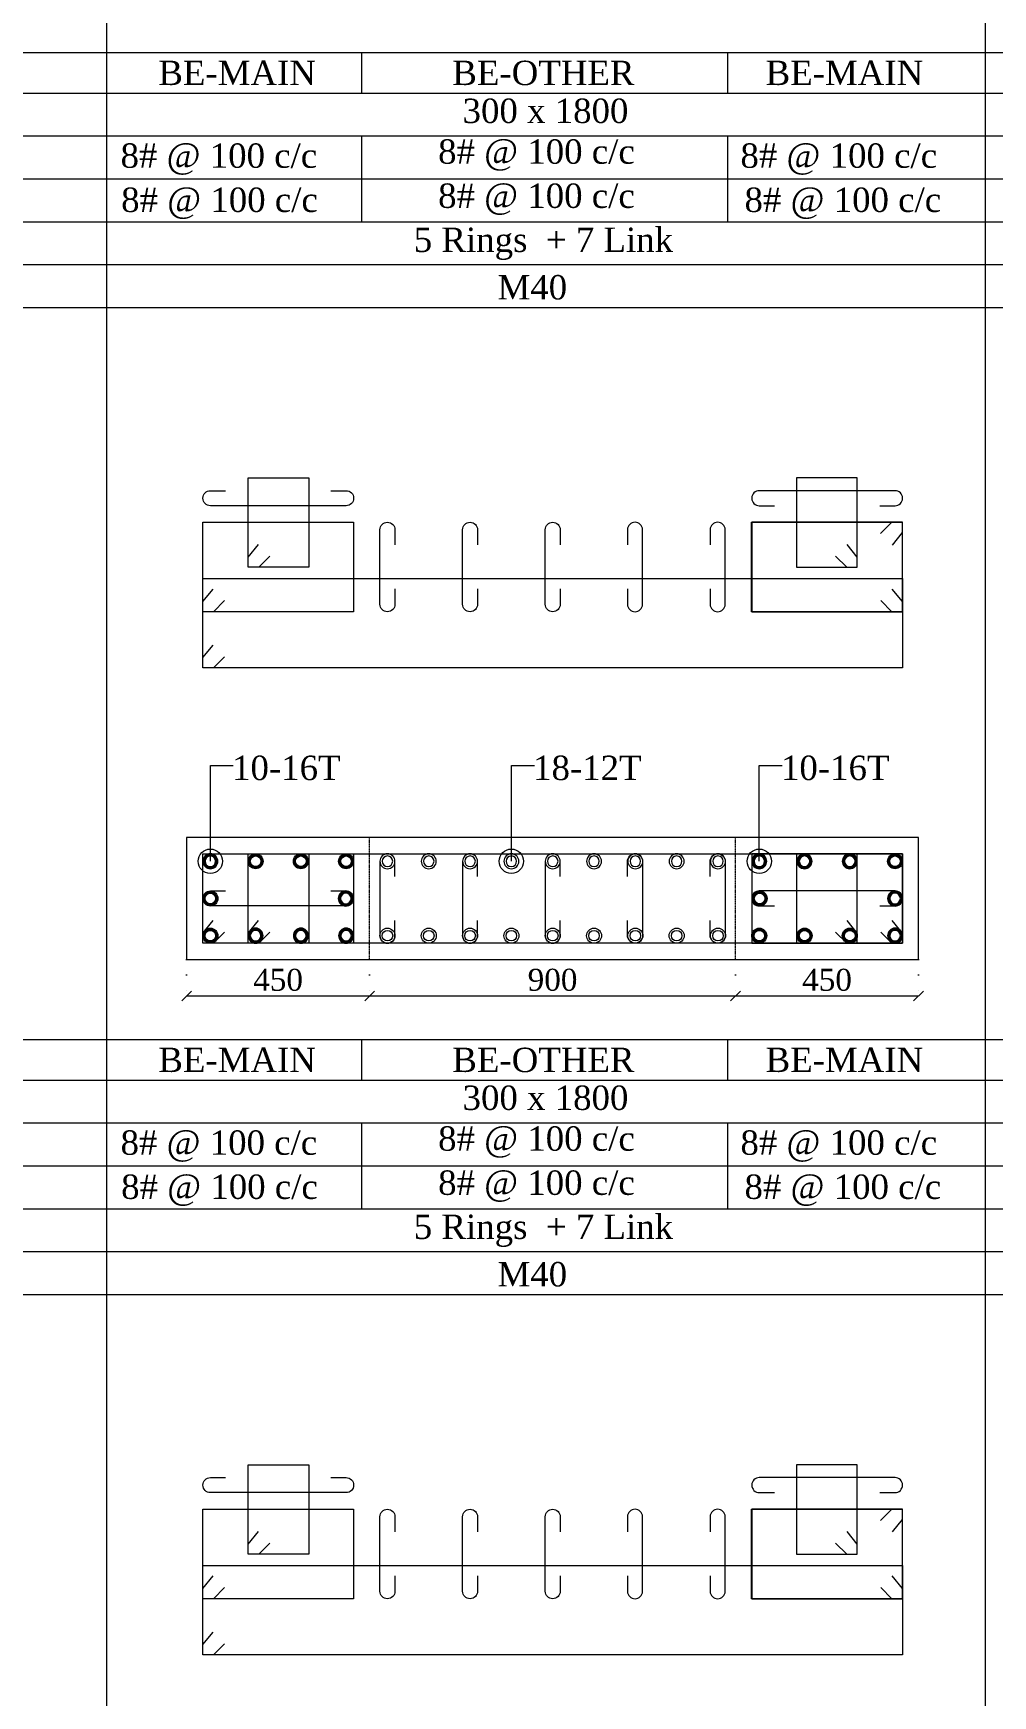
# Model space of a CAD drawing. Header units: millimetres. Extents: x 303 to 27724, y 300 to 68956.
# Drawn here: x 7835 to 10195, y 43688 to 47778 of the extents above; entities that cross this region are included whole.
import ezdxf

# ---------------------------------------------------------------- set-up
doc = ezdxf.new("R2010")
doc.units = ezdxf.units.MM
doc.linetypes.add('( Hidden )', pattern=[0.375, 0.25, -0.125])
doc.linetypes.add('DOT2', pattern=[0.125, 0, -0.125])
doc.layers.get('Defpoints').update_dxf_attribs({"lineweight": 0})
for name, color, linetype, lineweight in [('S-COL. STEEL DIA', 1, 'Continuous', 9), ('S-DIM FOOTING', 7, 'Continuous', 0), ('S-SECTION', 5, 'Continuous', 0), ('S-SECTION MARK', 7, 'Continuous', 0), ('S-SHEET', 7, 'Continuous', 0), ('S-STEEL', 1, 'Continuous', 9), ('S-STEEL-1', 1, 'Continuous', 0), ('S-STEEL-1 C.S.', 106, 'Continuous', 0), ('S-TEXT', 7, 'Continuous', 0)]:
    doc.layers.add(name, color=color, linetype=linetype, lineweight=lineweight)
doc.styles.add('AR', font='ARIALUNI.TTF', dxfattribs={"width": 0.8})
doc.styles.add('S-ROMANS', font='times.ttf')
doc.styles.add('TEXT', font='times.ttf')
doc.dimstyles.new('100', dxfattribs={"dimtxt": 180, "dimasz": 80, "dimexe": 0.18, "dimexo": 0.0625, "dimgap": 1, "dimtad": 1, "dimdec": 0, "dimzin": 0, "dimdsep": 46, "dimtxsty": 'AR', "dimblk": 'DOT', "dimcen": 0.09, "dimse1": 1, "dimse2": 1, "dimclrd": 50, "dimclrt": 256, "dimadec": 0, "dimazin": 0, "dimtfac": 1, "dimtdec": 0, "dimtix": 1, "dimtofl": 0, "dimtmove": 2, "dimatfit": 0, "dimfxl": 1, "dimtolj": 1, "dimtzin": 0, "dimlwd": -1, "dimarcsym": 0})
doc.dimstyles.new('SETU', dxfattribs={"dimtxt": 230, "dimasz": 0.2, "dimexe": 0.1, "dimexo": 0.1, "dimgap": 0.05, "dimtad": 1, "dimdec": 0, "dimzin": 0, "dimdsep": 46, "dimtxsty": 'TEXT', "dimblk": 'OBLIQUE', "dimcen": 0.09, "dimdle": 0.1, "dimclrd": 4, "dimclre": 256, "dimclrt": 256, "dimadec": 1, "dimazin": 0, "dimtfac": 1, "dimtdec": 0, "dimtix": 1, "dimtofl": 0, "dimtmove": 2, "dimatfit": 0, "dimfxl": 1, "dimtolj": 1, "dimtzin": 0, "dimlwd": -1, "dimlwe": -1, "dimarcsym": 1})

# ---------------------------------------------------------------- blocks, each defined once
blk = doc.blocks.new('*U4')
at = {"layer": 'S-COL. STEEL DIA'}
h = blk.add_hatch(color=256, dxfattribs=at)
h.dxf.hatch_style = 1
h.paths.add_polyline_path([(-18.5, 0, 1), (18.5, 0, 1)])
h.paths.add_polyline_path([(13, 0, -1), (-13, 0, -1)], flags=16)
at = {"layer": 'S-COL. STEEL DIA', "lineweight": 5}
for radius in [18.5, 13]:
    blk.add_circle((0, 0), radius, dxfattribs=at)
blk = doc.blocks.new('_Oblique')
at = {"color": 0, "linetype": 'ByBlock', "lineweight": -2}
blk.add_line((-0.5, -0.5), (0.5, 0.5), dxfattribs=at)
blk = doc.blocks.new('*D2019')
at = {"layer": 'Defpoints', "color": 0}
for p in [(8212, 45499.6), (8662, 45499.6), (8662, 45409.8)]:
    blk.add_point(p, dxfattribs=at)
at = {"layer": 'S-DIM FOOTING', "linetype": 'DOT2', "ltscale": 300}
for p, q in [((8212, 45499.5), (8212, 45409.6)), ((8662, 45499.5), (8662, 45409.6))]:
    blk.add_line(p, q, dxfattribs=at)
at = {"layer": 'S-DIM FOOTING', "ltscale": 300}
blk.add_line((8211.8, 45409.8), (8662.1, 45409.8), dxfattribs=at)
at = {"layer": 'S-DIM FOOTING', "linetype": 'ByBlock', "xscale": 24, "yscale": 24, "zscale": 24, "rotation": 180}
blk.add_blockref('_Oblique', (8212, 45409.8), dxfattribs=at)
at = {"layer": 'S-DIM FOOTING', "linetype": 'ByBlock', "xscale": 24, "yscale": 24, "zscale": 24}
blk.add_blockref('_Oblique', (8662, 45409.8), dxfattribs=at)
at = {"layer": 'S-DIM FOOTING', "insert": (8437, 45449.2), "char_height": 54, "attachment_point": 5, "style": 'TEXT'}
blk.add_mtext('\\A1;450', dxfattribs=at)
blk = doc.blocks.new('*D2020')
at = {"layer": 'Defpoints', "color": 0}
for p in [(8662, 45499.6), (9562, 45499.6), (9562, 45409.8)]:
    blk.add_point(p, dxfattribs=at)
at = {"layer": 'S-DIM FOOTING', "linetype": 'DOT2', "ltscale": 300}
for p, q in [((8662, 45499.5), (8662, 45409.6)), ((9562, 45499.5), (9562, 45409.6))]:
    blk.add_line(p, q, dxfattribs=at)
at = {"layer": 'S-DIM FOOTING', "ltscale": 300}
blk.add_line((8661.8, 45409.8), (9562.1, 45409.8), dxfattribs=at)
at = {"layer": 'S-DIM FOOTING', "linetype": 'ByBlock', "xscale": 24, "yscale": 24, "zscale": 24, "rotation": 180}
blk.add_blockref('_Oblique', (8662, 45409.8), dxfattribs=at)
at = {"layer": 'S-DIM FOOTING', "linetype": 'ByBlock', "xscale": 24, "yscale": 24, "zscale": 24}
blk.add_blockref('_Oblique', (9562, 45409.8), dxfattribs=at)
at = {"layer": 'S-DIM FOOTING', "insert": (9112, 45449.3), "char_height": 54, "attachment_point": 5, "style": 'TEXT'}
blk.add_mtext('\\A1;900', dxfattribs=at)
blk = doc.blocks.new('*D2021')
at = {"layer": 'Defpoints', "color": 0}
for p in [(9562, 45499.6), (10012, 45499.6), (10012, 45409.8)]:
    blk.add_point(p, dxfattribs=at)
at = {"layer": 'S-DIM FOOTING', "linetype": 'DOT2', "ltscale": 300}
for p, q in [((9562, 45499.5), (9562, 45409.6)), ((10012, 45499.5), (10012, 45409.6))]:
    blk.add_line(p, q, dxfattribs=at)
at = {"layer": 'S-DIM FOOTING', "ltscale": 300}
blk.add_line((9561.8, 45409.8), (10012.1, 45409.8), dxfattribs=at)
at = {"layer": 'S-DIM FOOTING', "linetype": 'ByBlock', "xscale": 24, "yscale": 24, "zscale": 24, "rotation": 180}
blk.add_blockref('_Oblique', (9562, 45409.8), dxfattribs=at)
at = {"layer": 'S-DIM FOOTING', "linetype": 'ByBlock', "xscale": 24, "yscale": 24, "zscale": 24}
blk.add_blockref('_Oblique', (10012, 45409.8), dxfattribs=at)
at = {"layer": 'S-DIM FOOTING', "insert": (9787, 45449.2), "char_height": 54, "attachment_point": 5, "style": 'TEXT'}
blk.add_mtext('\\A1;450', dxfattribs=at)
blk = doc.blocks.new('*U6')
at = {"layer": 'S-COL. STEEL DIA', "lineweight": 5}
for radius in [18.5, 13, 13]:
    blk.add_circle((0, 0), radius, dxfattribs=at)
blk = doc.blocks.new('_Dot')
at = {"linetype": 'ByBlock', "lineweight": -2}
blk.add_line((-0.5, 0), (-1, 0), dxfattribs=at)
at = {"linetype": 'ByBlock', "const_width": 0.5}
blk.add_lwpolyline([(-0.25, 0, 1), (0.25, 0, 1)], format="xyb", close=True, dxfattribs=at)

msp = doc.modelspace()

# ---------------------------------------------------------------- linework, layer by layer
at = {"layer": 'S-SECTION', "elevation": -0.5}
msp.add_lwpolyline([(10012, 45499.6), (10012, 45799.6), (8212, 45799.6), (8212, 45499.6)], close=True, dxfattribs=at)
at = {"layer": 'S-SHEET'}
for p, q in [((8015, 68956, -2), (8015, 299.8, -1.4)), ((10175.6, 68956, -1.1), (10175.6, 299.8, -0.6)), ((303, 47730.6, 7.2), (27724.1, 47730.6, 7.2)), ((8642.4, 47730.4, -1.2), (8642.4, 47630.9, -1.2)), ((9542.4, 47730.4, -1.2), (9542.4, 47630.9, -1.2)), ((303, 47631.1, -0.8), (27724.1, 47631.1, -0.8)), ((303, 47525.9, -0.8), (27724.1, 47525.9, -0.8)), ((303, 47525.9, -0.8), (27724.1, 47525.9, -0.8)), ((8642.4, 47525.7, -1.2), (8642.4, 47314.4, -1.2)), ((9542.4, 47525.7, -1.2), (9542.4, 47314.4, -1.2)), ((303, 47420.1, -0.8), (27724.1, 47420.1, -0.8)), ((303, 47314.6, -0.8), (27724.1, 47314.6, -0.8)), ((303, 47209, -0.8), (27724.1, 47209, -0.8)), ((303, 45302.6, 7.2), (27724.1, 45302.6, 7.2)), ((8642.4, 45302.4, -1.2), (8642.4, 45202.9, -1.2)), ((9542.4, 45302.4, -1.2), (9542.4, 45202.9, -1.2)), ((303, 45203, -0.8), (27724.1, 45203, -0.8)), ((303, 45097.8, -0.8), (27724.1, 45097.8, -0.8)), ((303, 45097.8, -0.8), (27724.1, 45097.8, -0.8)), ((8642.4, 45097.6, -1.2), (8642.4, 44886.3, -1.2)), ((9542.4, 45097.6, -1.2), (9542.4, 44886.3, -1.2)), ((303, 44992, -0.8), (27724.1, 44992, -0.8)), ((303, 44886.5, -0.8), (27724.1, 44886.5, -0.8)), ((303, 44781, -0.8), (27724.1, 44781, -0.8))]:
    msp.add_line(p, q, dxfattribs=at)
at = {"layer": 'S-SHEET', "color": 0}
for p, q in [((303, 47103.5, -0.8), (27724.1, 47103.5, -0.8)), ((303, 44675.5, -0.8), (27724.1, 44675.5, -0.8))]:
    msp.add_line(p, q, dxfattribs=at)
at = {"layer": 'S-STEEL', "color": 3}
for points, elevation in [([(8566.6, 46652.9), (8604.3, 46652.9, -1), (8604.3, 46616), (8270.4, 46616, -1), (8270.4, 46652.9), (8307.6, 46652.9)], -0.5), ([(9916.6, 46616), (9954.3, 46616, 1), (9954.3, 46652.9), (9620.4, 46652.9, 1), (9620.4, 46616), (9657.6, 46616)], -0.5), ([(8724.4, 46411.2), (8724.4, 46373.5, -1), (8687.5, 46373.5), (8687.5, 46556.6, -1), (8724.4, 46556.6), (8724.4, 46519.4)], -0.5), ([(8927.6, 46411.2), (8927.6, 46373.5, -1), (8890.7, 46373.5), (8890.7, 46556.6, -1), (8927.6, 46556.6), (8927.6, 46519.4)], -0.5), ([(9130.8, 46411.2), (9130.8, 46373.5, -1), (9093.9, 46373.5), (9093.9, 46556.6, -1), (9130.8, 46556.6), (9130.8, 46519.4)], -0.5), ([(9296.3, 46411.2), (9296.3, 46373.5, 1), (9333.2, 46373.5), (9333.2, 46556.6, 1), (9296.3, 46556.6), (9296.3, 46519.4)], -0.5), ([(9499.6, 46411.2), (9499.6, 46373.5, 1), (9536.5, 46373.5), (9536.5, 46556.6, 1), (9499.6, 46556.6), (9499.6, 46519.4)], -0.5), ([(8724.4, 45703.5), (8724.4, 45741.2, 1), (8687.5, 45741.2), (8687.5, 45558.1, 1), (8724.4, 45558.1), (8724.4, 45595.3)], -0.5), ([(8927.6, 45703.5), (8927.6, 45741.2, 1), (8890.7, 45741.2), (8890.7, 45558.1, 1), (8927.6, 45558.1), (8927.6, 45595.3)], -0.5), ([(9130.8, 45703.5), (9130.8, 45741.2, 1), (9093.9, 45741.2), (9093.9, 45558.1, 1), (9130.8, 45558.1), (9130.8, 45595.3)], -0.5), ([(9296.3, 45703.5), (9296.3, 45741.2, -1), (9333.2, 45741.2), (9333.2, 45558.1, -1), (9296.3, 45558.1), (9296.3, 45595.3)], -0.5), ([(9499.6, 45703.5), (9499.6, 45741.2, -1), (9536.5, 45741.2), (9536.5, 45558.1, -1), (9499.6, 45558.1), (9499.6, 45595.3)], -0.5), ([(8566.6, 45668.1), (8604.3, 45668.1, -1), (8604.3, 45631.2), (8270.4, 45631.2, -1), (8270.4, 45668.1), (8307.6, 45668.1)], -0.5), ([(9916.6, 45631.2), (9954.3, 45631.2, 1), (9954.3, 45668.1), (9620.4, 45668.1, 1), (9620.4, 45631.2), (9657.6, 45631.2)], -0.5), ([(8566.6, 44224.9), (8604.3, 44224.9, -1), (8604.3, 44188), (8270.4, 44188, -1), (8270.4, 44224.9), (8307.6, 44224.9)], -0.3), ([(9916.6, 44188), (9954.3, 44188, 1), (9954.3, 44224.9), (9620.4, 44224.9, 1), (9620.4, 44188), (9657.6, 44188)], -0.3), ([(8724.4, 43983.2), (8724.4, 43945.4, -1), (8687.5, 43945.4), (8687.5, 44128.5, -1), (8724.4, 44128.5), (8724.4, 44091.3)], -0.3), ([(8927.6, 43983.2), (8927.6, 43945.4, -1), (8890.7, 43945.4), (8890.7, 44128.5, -1), (8927.6, 44128.5), (8927.6, 44091.3)], -0.3), ([(9130.8, 43983.2), (9130.8, 43945.4, -1), (9093.9, 43945.4), (9093.9, 44128.5, -1), (9130.8, 44128.5), (9130.8, 44091.3)], -0.3), ([(9296.3, 43983.2), (9296.3, 43945.4, 1), (9333.2, 43945.4), (9333.2, 44128.5, 1), (9296.3, 44128.5), (9296.3, 44091.3)], -0.3), ([(9499.6, 43983.2), (9499.6, 43945.4, 1), (9536.5, 43945.4), (9536.5, 44128.5, 1), (9499.6, 44128.5), (9499.6, 44091.3)], -0.3)]:
    msp.add_lwpolyline(points, format="xyb", dxfattribs=dict(at, elevation=elevation))
at = {"layer": 'S-STEEL', "color": 1}
for points, elevation in [([(9918.4, 46547.8), (9946, 46575.1), (9972, 46575.1), (9972, 46355.1), (9601.2, 46355.1), (9601.2, 46575.1), (9972, 46575.1), (9972, 46550.1), (9946.8, 46519.2)], -0.5), ([(8305.5, 46244.4), (8278, 46217), (8252, 46217), (8252, 46437), (9972.8, 46437), (9972.8, 46217), (8252, 46217), (8252, 46242.1), (8277.1, 46272.9)], -0.5), ([(8305.5, 45566.9), (8278, 45539.6), (8252, 45539.6), (8252, 45759.6), (9972.8, 45759.6), (9972.8, 45539.6), (8252, 45539.6), (8252, 45564.7), (8277.1, 45595.5)], -0.5), ([(9918.4, 44119.7), (9946, 44147.1), (9972, 44147.1), (9972, 43927.1), (9601.2, 43927.1), (9601.2, 44147.1), (9972, 44147.1), (9972, 44122), (9946.8, 44091.2)], -0.3), ([(8305.5, 43816.3), (8278, 43789), (8252, 43789), (8252, 44009), (9972.8, 44009), (9972.8, 43789), (8252, 43789), (8252, 43814), (8277.1, 43844.9)], -0.3)]:
    msp.add_lwpolyline(points, dxfattribs=dict(at, elevation=elevation))
at = {"layer": 'S-STEEL-1', "color": 41}
for points, elevation in [([(8416.8, 46491.8), (8389.3, 46464.5), (8363.2, 46464.5), (8363.3, 46684.5), (8512.7, 46684.5), (8512.7, 46464.5), (8363.2, 46464.5), (8363.2, 46489.5), (8388.4, 46520.4)], -0.5), ([(9807.9, 46491.8), (9835.4, 46464.5), (9861.5, 46464.5), (9861.5, 46684.5), (9712.1, 46684.5), (9712.1, 46464.5), (9861.5, 46464.5), (9861.5, 46489.5), (9836.3, 46520.4)], -0.5), ([(8416.8, 45566.9), (8389.3, 45539.6), (8363.2, 45539.6), (8363.3, 45759.6), (8512.7, 45759.6), (8512.7, 45539.6), (8363.2, 45539.6), (8363.2, 45564.7), (8388.4, 45595.5)], -0.5), ([(9807.9, 45566.9), (9835.4, 45539.6), (9861.5, 45539.6), (9861.5, 45759.6), (9712.1, 45759.6), (9712.1, 45539.6), (9861.5, 45539.6), (9861.5, 45564.7), (9836.3, 45595.5)], -0.5), ([(8416.8, 44063.8), (8389.3, 44036.5), (8363.2, 44036.5), (8363.3, 44256.5), (8512.7, 44256.5), (8512.7, 44036.5), (8363.2, 44036.5), (8363.2, 44061.5), (8388.4, 44092.3)], -0.3), ([(9807.9, 44063.8), (9835.4, 44036.5), (9861.5, 44036.5), (9861.5, 44256.5), (9712.1, 44256.5), (9712.1, 44036.5), (9861.5, 44036.5), (9861.5, 44061.5), (9836.3, 44092.3)], -0.3)]:
    msp.add_lwpolyline(points, dxfattribs=dict(at, elevation=elevation))
at = {"layer": 'S-STEEL-1', "color": 6}
for points, elevation in [([(8305.5, 46382.4), (8278, 46355.1), (8252, 46355.1), (8252, 46575.1), (8622.8, 46575.1), (8622.8, 46355.1), (8252, 46355.1), (8252, 46380.1), (8277.1, 46411)], -0.5), ([(9919.2, 46382.4), (9946.7, 46355.1), (9972.8, 46355.1), (9972.8, 46575.1), (9602, 46575.1), (9602, 46355.1), (9972.8, 46355.1), (9972.8, 46380.1), (9947.6, 46411)], -0.5), ([(8305.5, 45566.9), (8278, 45539.6), (8252, 45539.6), (8252, 45759.6), (8622.8, 45759.6), (8622.8, 45539.6), (8252, 45539.6), (8252, 45564.7), (8277.1, 45595.5)], -0.5), ([(9919.2, 45566.9), (9946.7, 45539.6), (9972.8, 45539.6), (9972.8, 45759.6), (9602, 45759.6), (9602, 45539.6), (9972.8, 45539.6), (9972.8, 45564.7), (9947.6, 45595.5)], -0.5), ([(8305.5, 43954.4), (8278, 43927.1), (8252, 43927.1), (8252, 44147.1), (8622.8, 44147.1), (8622.8, 43927.1), (8252, 43927.1), (8252, 43952.1), (8277.1, 43983)], -0.3), ([(9919.2, 43954.4), (9946.7, 43927.1), (9972.8, 43927.1), (9972.8, 44147.1), (9602, 44147.1), (9602, 43927.1), (9972.8, 43927.1), (9972.8, 43952.1), (9947.6, 43983)], -0.3)]:
    msp.add_lwpolyline(points, dxfattribs=dict(at, elevation=elevation))
at = {"layer": 'S-STEEL-1 C.S.', "color": 8, "linetype": '( Hidden )'}
for p, q in [((8662, 45499.6, -0.5), (8662, 45799.6, -0.5)), ((9562, 45499.6, -0.5), (9562, 45799.6, -0.5))]:
    msp.add_line(p, q, dxfattribs=at)

# ---------------------------------------------------------------- block references
at = {"layer": 'S-COL. STEEL DIA', "xscale": -1, "rotation": 180}
for name, p in [('*U4', (8270.4, 45741.2, -0.5)), ('*U6', (8705.9, 45741.2, -0.5)), ('*U6', (8807.5, 45741.2, -0.5)), ('*U6', (8909.1, 45741.2, -0.5)), ('*U6', (9010.7, 45741.2, -0.5)), ('*U6', (9112.4, 45741.2, -0.5)), ('*U6', (9214, 45741.2, -0.5)), ('*U6', (9315.6, 45741.2, -0.5)), ('*U6', (9417.2, 45741.2, -0.5)), ('*U6', (9518.8, 45741.2, -0.5)), ('*U4', (9620.4, 45741.2, -0.5)), ('*U4', (9731.7, 45741.2, -0.5)), ('*U4', (9843, 45741.2, -0.5))]:
    msp.add_blockref(name, p, dxfattribs=at)
at = {"layer": 'S-COL. STEEL DIA', "rotation": 180}
for p in [(8381.7, 45741.2, -0.5), (8493, 45741.2, -0.5), (8604.3, 45741.2, -0.5), (9954.3, 45741.2, -0.5)]:
    msp.add_blockref('*U4', p, dxfattribs=at)
at = {"layer": 'S-COL. STEEL DIA'}
for name, p in [('*U4', (8270.4, 45649.6, -0.5)), ('*U4', (9621.2, 45649.6, -0.5)), ('*U4', (8270.4, 45558.1, -0.5)), ('*U6', (8705.9, 45558.1, -0.5)), ('*U6', (8807.5, 45558.1, -0.5)), ('*U6', (8909.1, 45558.1, -0.5)), ('*U6', (9010.7, 45558.1, -0.5)), ('*U6', (9112.4, 45558.1, -0.5)), ('*U6', (9214, 45558.1, -0.5)), ('*U6', (9315.6, 45558.1, -0.5)), ('*U6', (9417.2, 45558.1, -0.5)), ('*U6', (9518.8, 45558.1, -0.5)), ('*U4', (9620.4, 45558.1, -0.5)), ('*U4', (9731.7, 45558.1, -0.5)), ('*U4', (9843, 45558.1, -0.5))]:
    msp.add_blockref(name, p, dxfattribs=at)
at = {"layer": 'S-COL. STEEL DIA', "xscale": -1}
for p in [(8603.5, 45649.6, -0.5), (9954.3, 45649.6, -0.5), (8381.7, 45558.1, -0.5), (8493, 45558.1, -0.5), (8604.3, 45558.1, -0.5), (9954.3, 45558.1, -0.5)]:
    msp.add_blockref('*U4', p, dxfattribs=at)

# ---------------------------------------------------------------- texts
at = {"layer": 'S-TEXT', "style": 'S-ROMANS'}
for s, p in [('BE-MAIN ', (8142.5, 47650.7, -1.2)), ('BE-OTHER', (8865.5, 47650.7, -1.2)), ('BE-MAIN ', (9636, 47650.7, -1.2)), ('300 x 1800', (8890.7, 47557.4, -1.2)), ('8# @ 100 c/c', (8049.5, 47447.2, -1.2)), ('8# @ 100 c/c', (8830.5, 47457.2, -1.2)), ('8# @ 100 c/c', (9574, 47447.2, -1.2)), ('8# @ 100 c/c', (8830.5, 47348.5, -1.2)), ('8# @ 100 c/c', (8051, 47338.5, -1.2)), ('8# @ 100 c/c', (9584, 47338.5, -1.2)), ('5 Rings  + 7 Link', (8770.7, 47240.1, -1.2)), ('M40', (8976.6, 47123.3, -1.2)), ('BE-MAIN ', (8142.5, 45222.6, -1.2)), ('BE-OTHER', (8865.5, 45222.6, -1.2)), ('BE-MAIN ', (9636, 45222.6, -1.2)), ('300 x 1800', (8890.7, 45129.4, -1.2)), ('8# @ 100 c/c', (8049.5, 45019.1, -1.2)), ('8# @ 100 c/c', (8830.5, 45029.1, -1.2)), ('8# @ 100 c/c', (9574, 45019.1, -1.2)), ('8# @ 100 c/c', (8051, 44910.5, -1.2)), ('8# @ 100 c/c', (8830.5, 44920.5, -1.2)), ('8# @ 100 c/c', (9584, 44910.5, -1.2)), ('5 Rings  + 7 Link', (8770.7, 44812, -1.2)), ('M40', (8976.6, 44695.3, -1.2))]:
    msp.add_text(s, height=60, dxfattribs=at).set_placement(p)
at = {"layer": 'S-TEXT', "color": 7, "style": 'TEXT'}
for s, p in [('10-16T', (8323.8, 45941, -0.5)), ('18-12T', (9064.1, 45941, -0.5)), ('10-16T', (9673.8, 45941, -0.5))]:
    msp.add_text(s, height=60, dxfattribs=at).set_placement(p)

# ---------------------------------------------------------------- dimensions: what is measured, and where the dimension line sits
at = {"layer": 'S-DIM FOOTING', "ltscale": 300}
for base, p1, p2, picture, middle in [((8662, 45409.8, -0.8), (8212, 45499.6, -0.5), (8662, 45499.6, -0.5), '*D2019', (8437, 45449.2, -0.8)), ((9562, 45409.8, -0.8), (8662, 45499.6, -0.5), (9562, 45499.6, -0.5), '*D2020', (9112, 45449.3, -0.8)), ((10012, 45409.8, -0.8), (9562, 45499.6, -0.5), (10012, 45499.6, -0.5), '*D2021', (9787, 45449.2, -0.8))]:
    dim = msp.add_linear_dim(base=base, p1=p1, p2=p2, angle=180, dimstyle='SETU', override={"dimscale": 1.2, "dimtxt": 45, "dimasz": 20, "dimgap": 10, "dimblk1": 'Oblique', "dimblk2": 'Oblique', "dimsah": 1, "dimclrd": 256, "dimarcsym": 1}, dxfattribs=at)
    dim.commit()
    dim.dimension.update_dxf_attribs({"geometry": picture, "text_midpoint": middle})

# ---------------------------------------------------------------- leaders
at = {"layer": 'S-SECTION MARK'}
for points in [[(8270.4, 45741.2, -0.5), (8270.4, 45976.9, -0.5), (8326.8, 45976.9, -0.5)], [(9010.7, 45741.2, -0.5), (9010.7, 45976.9, -0.5), (9067.2, 45976.9, -0.5)], [(9620.4, 45741.2, -0.5), (9620.4, 45976.9, -0.5), (9676.8, 45976.9, -0.5)]]:
    msp.add_leader(points, dimstyle='100', override={"dimasz": 60, "dimtad": 0, "dimclrd": 256, "dimldrblk": 'DotBlank', "dimfxl": 50, "dimfxlon": 1, "dimarcsym": 1}, dxfattribs=at)

doc.saveas('drawing.dxf')
